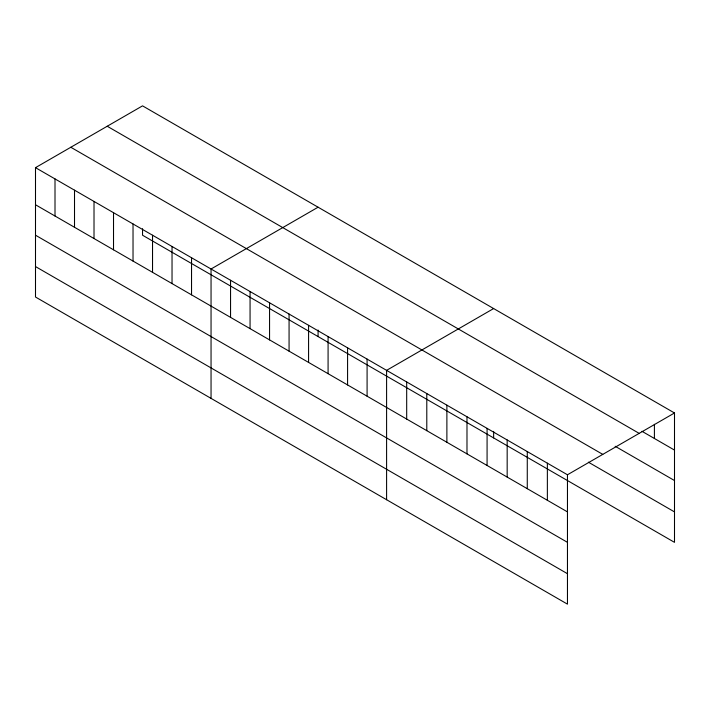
<?xml version="1.0" encoding="UTF-8"?>
<svg xmlns="http://www.w3.org/2000/svg" width="710" height="710" viewBox="0 0 710 710"><rect width="100%" height="100%" fill="white"/><g stroke="black" fill="none" stroke-linecap="round" stroke-linejoin="round"><path stroke-width="1.06" d="M35.5 167.658L567.459 474.777L567.459 604.148L35.5 297.02L35.5 167.658L142.541 105.852L674.5 412.98L674.5 542.342L142.541 235.223L142.541 228.7M318.089 207.205L211.048 269.001L211.048 398.372M493.636 308.557L386.595 370.354L386.595 499.725M567.459 474.777L674.5 412.98M641.964 431.298L674.5 450.087M107.219 126.247L639.178 433.375M615.171 446.279L674.5 480.537M70.822 147.263L602.781 454.382M588.377 462.174L674.5 511.901M35.5 204.755L567.459 511.883M35.5 235.205L567.459 542.333M35.5 266.57L567.459 573.698M654.407 424.296L654.407 438.487M547.366 463.177L547.366 500.284M527.273 451.578L527.273 488.684M507.171 439.969L507.171 477.076M493.636 431.396L493.636 437.919M487.078 428.37L487.078 465.476M466.985 416.77L466.985 453.876M446.883 405.161L446.883 442.268M426.79 393.562L426.79 430.668M406.688 381.962L406.688 419.069M367.088 359.091L367.088 396.198M347.58 347.838L347.58 384.935M328.082 336.575L328.082 373.682M318.089 330.043L318.089 336.575M308.575 325.313L308.575 362.419M289.068 314.051L289.068 351.157M269.56 302.788L269.56 339.895M250.062 291.526L250.062 328.632M230.555 280.264L230.555 317.37M191.54 257.748L191.54 294.845M172.033 246.485L172.033 283.592M152.535 235.223L152.535 272.329M133.027 223.961L133.027 261.067M113.52 212.698L113.52 249.805M94.013 201.436L94.013 238.542M74.514 190.173L74.514 227.28M55.007 178.911L55.007 216.017"/></g></svg>
